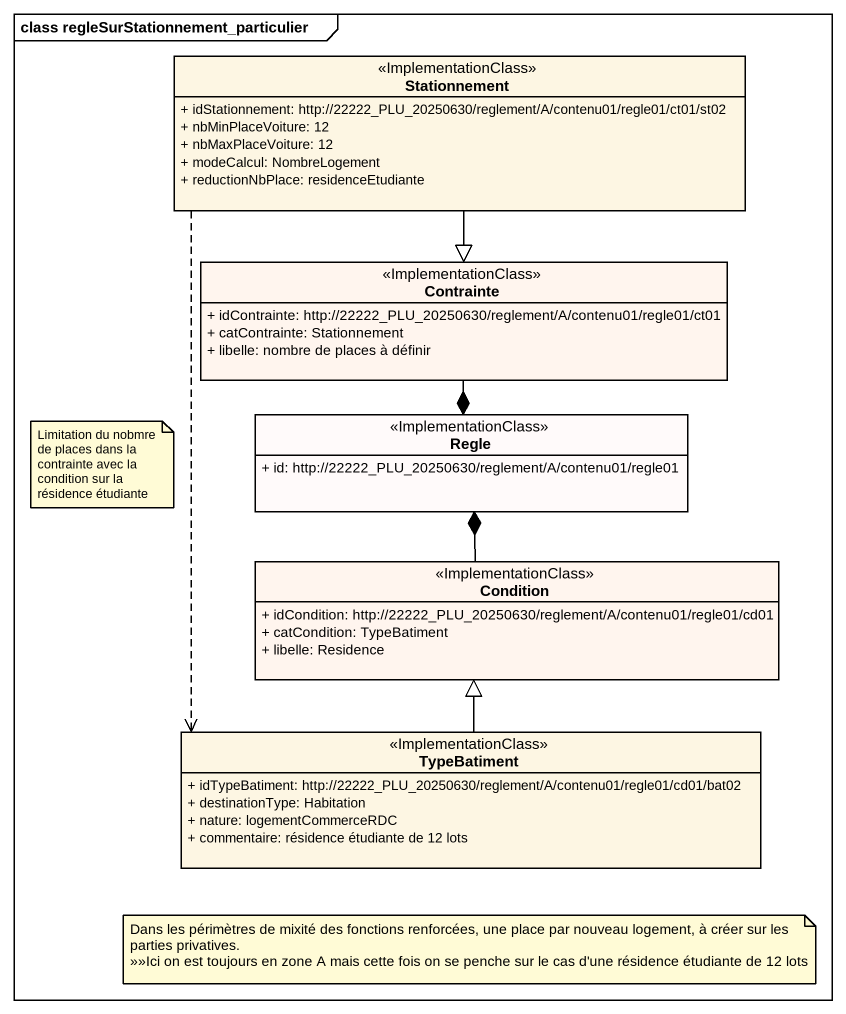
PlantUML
@startuml
mainframe class regleSurStationnement_particulier
hide circle
hide empty members
skinparam classAttributeIconSize 0
class Stationnement <<ImplementationClass>> {
  + idStationnement: http://22222_PLU_20250630/reglement/A/contenu01/regle01/ct01/st02
  + nbMinPlaceVoiture: 12
  + nbMaxPlaceVoiture: 12
  + modeCalcul: NombreLogement
  + reductionNbPlace: residenceEtudiante
}
class Contrainte <<ImplementationClass>> #FFF5EE {
  + idContrainte: http://22222_PLU_20250630/reglement/A/contenu01/regle01/ct01
  + catContrainte: Stationnement
  + libelle: nombre de places à définir
}
class Regle <<ImplementationClass>> #FFFAFA {
  + id: http://22222_PLU_20250630/reglement/A/contenu01/regle01
}
class Condition <<ImplementationClass>> #FFF5EE {
  + idCondition: http://22222_PLU_20250630/reglement/A/contenu01/regle01/cd01
  + catCondition: TypeBatiment
  + libelle: Residence
}
class TypeBatiment <<ImplementationClass>> {
  + idTypeBatiment: http://22222_PLU_20250630/reglement/A/contenu01/regle01/cd01/bat02
  + destinationType: Habitation
  + nature: logementCommerceRDC
  + commentaire: résidence étudiante de 12 lots
}
Stationnement --|> Contrainte
Stationnement ..> TypeBatiment
Contrainte --* Regle
Condition -up-* Regle
TypeBatiment -up-|> Condition
note as N1
  Limitation du nobmre de places dans la contrainte avec la condition sur la résidence étudiante
end note
note as N2
  Dans les périmètres de mixité des fonctions renforcées, une place par nouveau logement, à créer sur les parties privatives.
  >>>>Ici on est toujours en zone A mais cette fois on se penche sur le cas d'une résidence étudiante de 12 lots
end note
@enduml
